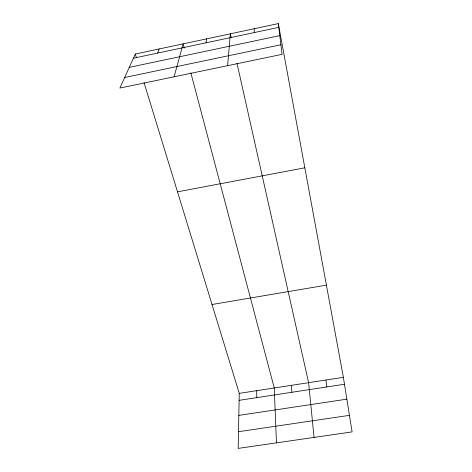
<?xml version="1.0" encoding="UTF-8"?>
<svg xmlns="http://www.w3.org/2000/svg" width="472" height="472" viewBox="0 0 472 472"><rect width="100%" height="100%" fill="white"/><g stroke="black" fill="none" stroke-linecap="round" stroke-linejoin="round"><path stroke-width="0.71" d="M144.054 82.635L239.251 393.359L238.183 448.4L352.1 431.898L343.368 377.34L278.315 23.6L135.293 54.05L119.9 88.057L282.085 54.357L278.315 23.6M227.604 65.679L230.371 33.807L231.162 37.341M205.951 42.828L206.677 38.851M174.074 76.8L183.171 43.855L184.298 48.109M157.63 53.082L159.141 48.976M133.405 58.227L278.775 27.364M129.269 67.366L279.79 35.618M124.685 77.485L280.911 44.769M177.507 191.833L304.835 167.814M212.028 304.493L326.412 285.153M239.251 393.359L343.368 377.34M239.115 400.339L344.471 384.249M238.826 415.389L346.861 399.159M238.507 431.709L349.451 415.342M135.293 54.05L136.361 57.537M190.859 72.906L274.256 387.972L276.445 442.86M237.027 63.49L308.617 382.686L314.045 437.414M325.945 380.019L326.842 386.94M291.389 385.335L291.873 392.279M254.249 28.721L254.308 32.562M256.703 390.674L256.774 397.642"/></g></svg>
